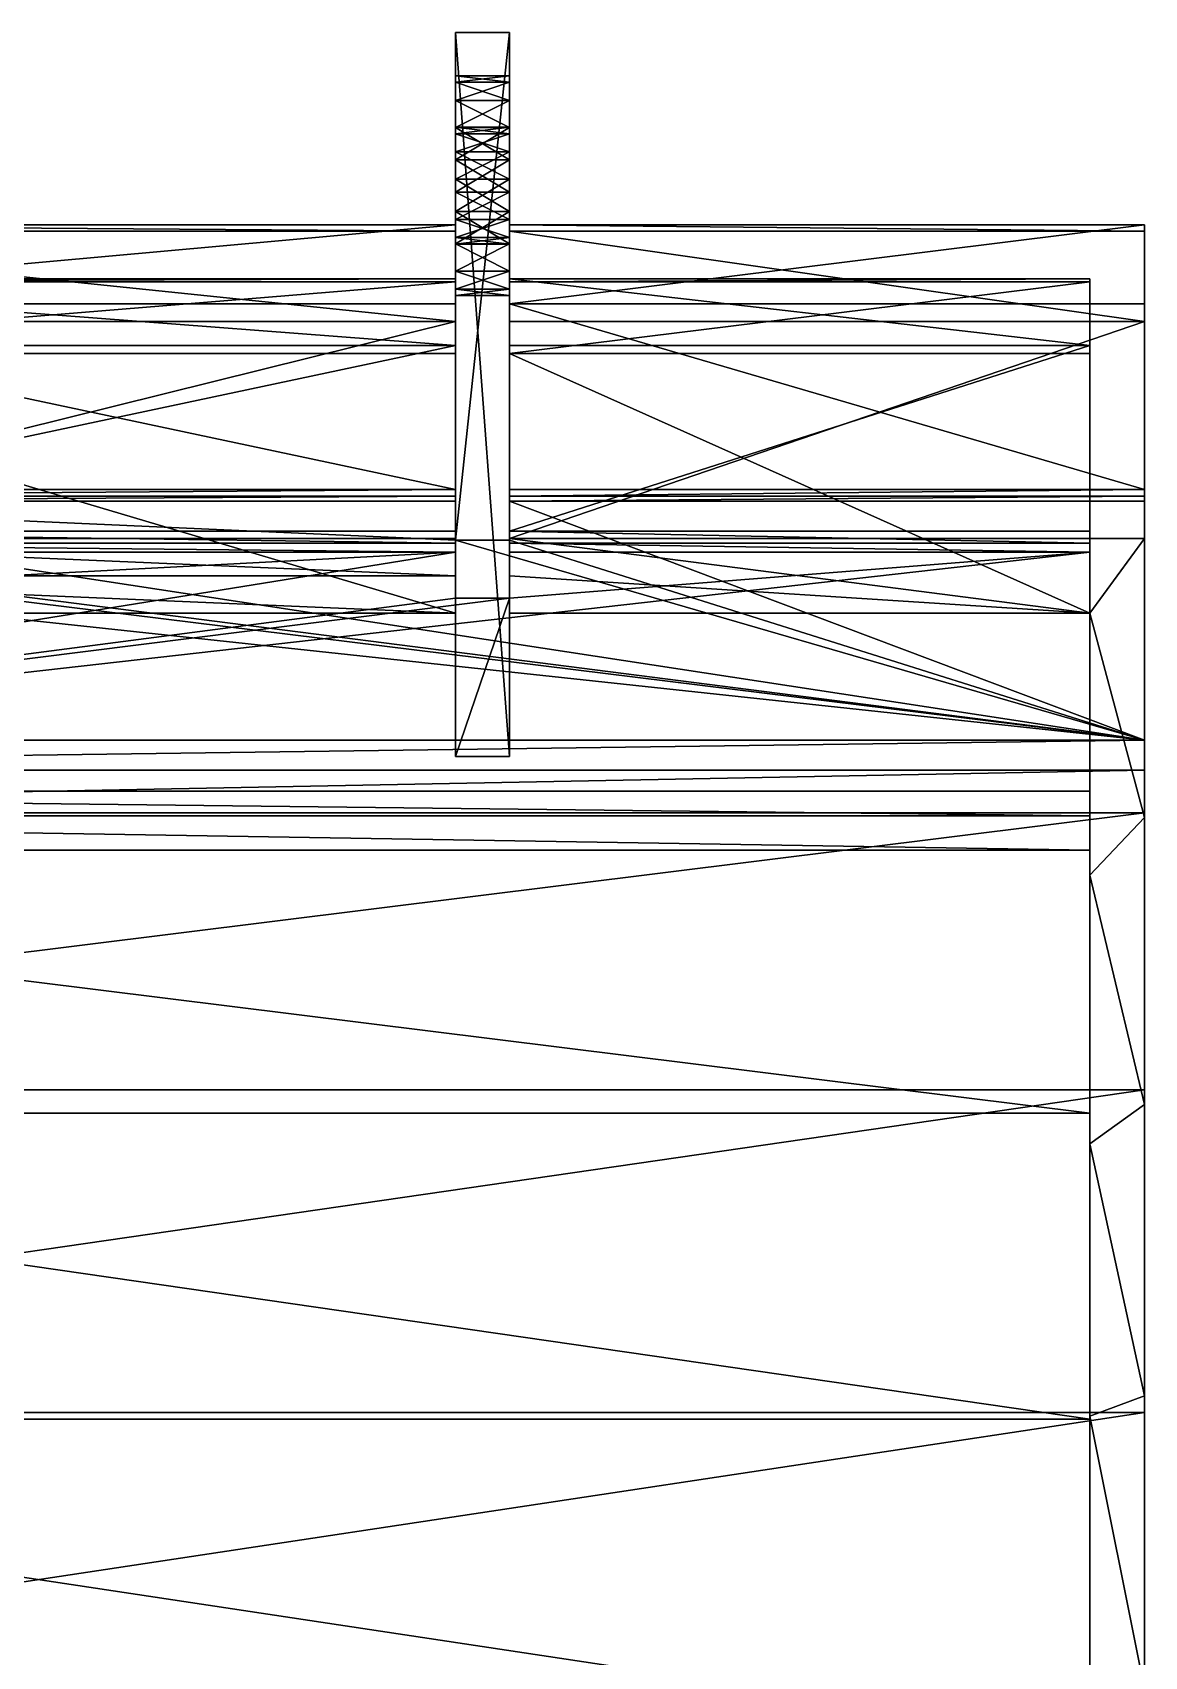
# Model space of a CAD drawing. Header units: metres. Extents: x -0.05 to 1.81, y -0.26 to 2.46.
# Drawn here: x 0.88 to 1.805, y 1.114 to 2.465 of the extents above; entities that cross this region are included whole.
import ezdxf

# ---------------------------------------------------------------- set-up
doc = ezdxf.new("R2010")
doc.units = ezdxf.units.M
doc.header["$LTSCALE"] = 65.185185
for name, color, linetype in [('10', 7, 'CONTINUOUS'), ('12', 7, 'CONTINUOUS'), ('13', 7, 'CONTINUOUS'), ('14', 7, 'CONTINUOUS'), ('15', 7, 'CONTINUOUS'), ('16', 7, 'CONTINUOUS'), ('17', 7, 'CONTINUOUS'), ('19', 7, 'CONTINUOUS'), ('2', 7, 'CONTINUOUS'), ('20', 7, 'CONTINUOUS'), ('21', 7, 'CONTINUOUS'), ('28', 7, 'CONTINUOUS'), ('29', 7, 'CONTINUOUS'), ('3', 7, 'CONTINUOUS'), ('30', 7, 'CONTINUOUS'), ('31', 7, 'CONTINUOUS'), ('32', 7, 'CONTINUOUS'), ('33', 7, 'CONTINUOUS'), ('34', 7, 'CONTINUOUS'), ('35', 7, 'CONTINUOUS'), ('36', 7, 'CONTINUOUS'), ('37', 7, 'CONTINUOUS'), ('4', 7, 'CONTINUOUS'), ('5', 7, 'CONTINUOUS'), ('6', 7, 'CONTINUOUS'), ('7', 7, 'CONTINUOUS'), ('9', 7, 'CONTINUOUS')]:
    doc.layers.add(name, color=color, linetype=linetype)

msp = doc.modelspace()

# ---------------------------------------------------------------- linework, layer by layer
at = {"layer": '10', "linetype": 'CONTINUOUS'}
for points in [[(0.5046, 2.0502, 0.6198), (1.2321, 2.0502, 0.6198), (1.2321, 2.0402, 0.6339), (0.5046, 2.0502, 0.6198)], [(0.5046, 2.0502, 0.6198), (1.2321, 2.0402, 0.6339), (0.5046, 2.0402, 0.6339), (0.5046, 2.0502, 0.6198)], [(1.2321, 2.0327, 0.6495), (0.5046, 2.0327, 0.6495), (0.5046, 2.0402, 0.6339), (1.2321, 2.0327, 0.6495)], [(1.2321, 2.0402, 0.6339), (1.2321, 2.0327, 0.6495), (0.5046, 2.0402, 0.6339), (1.2321, 2.0402, 0.6339)], [(1.76, 2.0502, 0.6198), (1.76, 2.0402, 0.6339), (1.2771, 2.0502, 0.6198), (1.76, 2.0502, 0.6198)], [(1.2771, 2.0502, 0.6198), (1.76, 2.0402, 0.6339), (1.2771, 2.0402, 0.6339), (1.2771, 2.0502, 0.6198)], [(1.76, 2.0402, 0.6339), (1.76, 2.0327, 0.6495), (1.2771, 2.0402, 0.6339), (1.76, 2.0402, 0.6339)], [(1.76, 2.0327, 0.6495), (1.2771, 2.0327, 0.6495), (1.2771, 2.0402, 0.6339), (1.76, 2.0327, 0.6495)]]:
    msp.add_3dface(points, dxfattribs=at)
at = {"layer": '12', "linetype": 'CONTINUOUS'}
for points in [[(1.8054, 2.305, 0.3322), (1.8054, 2.2393, 0.4663), (1.8054, 2.2996, 0.1831), (1.8054, 2.305, 0.3322)], [(1.8054, 2.2996, 0.1831), (1.8054, 2.2393, 0.4663), (1.8054, 2.2244, 0.0541), (1.8054, 2.2996, 0.1831)], [(1.8054, 2.2393, 0.4663), (1.8054, 2.0849, 0.6491), (1.8054, 2.2244, 0.0541), (1.8054, 2.2393, 0.4663)], [(1.8054, 2.0793, 0.6569), (1.8054, 2.0752, 0.6656), (1.8054, 2.2244, 0.0541), (1.8054, 2.0793, 0.6569)], [(1.8054, 2.2244, 0.0541), (1.8054, 2.0752, 0.6656), (1.8054, 2.0441, -0.0228), (1.8054, 2.2244, 0.0541)], [(1.8054, 2.0849, 0.6491), (1.8054, 2.0793, 0.6569), (1.8054, 2.2244, 0.0541), (1.8054, 2.0849, 0.6491)], [(1.8054, 2.0441, -0.0228), (1.8054, 2.0752, 0.6656), (1.8054, 1.8764, 1.1896), (1.8054, 2.0441, -0.0228)], [(1.8054, 1.8121, 0.0525), (1.8054, 2.0441, -0.0228), (1.8054, 1.816, 1.2804), (1.8054, 1.8121, 0.0525)], [(1.8054, 1.816, 1.2804), (1.8054, 2.0441, -0.0228), (1.8054, 1.8513, 1.2384), (1.8054, 1.816, 1.2804)], [(1.8054, 1.8513, 1.2384), (1.8054, 2.0441, -0.0228), (1.8054, 1.8764, 1.1896), (1.8054, 1.8513, 1.2384)], [(1.8054, 1.5855, 1.4385), (1.8054, 1.8121, 0.0525), (1.8054, 1.816, 1.2804), (1.8054, 1.5855, 1.4385)], [(1.8054, 1.5735, 0.1034), (1.8054, 1.8121, 0.0525), (1.8054, 1.5855, 1.4385), (1.8054, 1.5735, 0.1034)], [(1.8054, 1.3173, 1.5176), (1.8054, 1.5735, 0.1034), (1.8054, 1.5855, 1.4385), (1.8054, 1.3173, 1.5176)], [(1.8054, 1.331, 0.1294), (1.8054, 1.5735, 0.1034), (1.8054, 1.3173, 1.5176), (1.8054, 1.331, 0.1294)], [(1.8054, 1.0871, 0.1301), (1.8054, 1.331, 0.1294), (1.8054, 1.3173, 1.5176), (1.8054, 1.0871, 0.1301)], [(1.8054, 1.0378, 1.5098), (1.8054, 1.0871, 0.1301), (1.8054, 1.3173, 1.5176), (1.8054, 1.0378, 1.5098)]]:
    msp.add_3dface(points, dxfattribs=at)
at = {"layer": '13', "linetype": 'CONTINUOUS'}
for points in [[(1.2321, 2.0441, -0.0228), (0.5046, 2.0441, -0.0228), (1.2321, 2.2244, 0.0541), (1.2321, 2.0441, -0.0228)], [(1.2321, 2.2244, 0.0541), (0.5046, 2.0441, -0.0228), (0.5046, 2.2244, 0.0541), (1.2321, 2.2244, 0.0541)], [(1.8054, 2.2244, 0.0541), (1.8054, 2.0441, -0.0228), (1.2771, 2.0441, -0.0228), (1.8054, 2.2244, 0.0541)], [(1.8054, 2.2244, 0.0541), (1.2771, 2.0441, -0.0228), (1.2771, 2.2244, 0.0541), (1.8054, 2.2244, 0.0541)]]:
    msp.add_3dface(points, dxfattribs=at)
at = {"layer": '14', "linetype": 'CONTINUOUS'}
for points in [[(1.2321, 2.305, 0.3322), (1.2321, 2.2996, 0.1831), (0.5046, 2.305, 0.3322), (1.2321, 2.305, 0.3322)], [(0.5046, 2.305, 0.3322), (1.2321, 2.2996, 0.1831), (0.5046, 2.2996, 0.1831), (0.5046, 2.305, 0.3322)], [(1.2321, 2.2393, 0.4663), (1.2321, 2.305, 0.3322), (0.5046, 2.2393, 0.4663), (1.2321, 2.2393, 0.4663)], [(0.5046, 2.2393, 0.4663), (1.2321, 2.305, 0.3322), (0.5046, 2.305, 0.3322), (0.5046, 2.2393, 0.4663)], [(1.2321, 2.2244, 0.0541), (0.5046, 2.2244, 0.0541), (0.5046, 2.2996, 0.1831), (1.2321, 2.2244, 0.0541)], [(1.2321, 2.2996, 0.1831), (1.2321, 2.2244, 0.0541), (0.5046, 2.2996, 0.1831), (1.2321, 2.2996, 0.1831)], [(1.8054, 2.2393, 0.4663), (1.8054, 2.305, 0.3322), (1.2771, 2.2393, 0.4663), (1.8054, 2.2393, 0.4663)], [(1.8054, 2.305, 0.3322), (1.8054, 2.2996, 0.1831), (1.2771, 2.305, 0.3322), (1.8054, 2.305, 0.3322)], [(1.2771, 2.2393, 0.4663), (1.8054, 2.305, 0.3322), (1.2771, 2.305, 0.3322), (1.2771, 2.2393, 0.4663)], [(1.2771, 2.305, 0.3322), (1.8054, 2.2996, 0.1831), (1.2771, 2.2996, 0.1831), (1.2771, 2.305, 0.3322)], [(1.8054, 2.2996, 0.1831), (1.8054, 2.2244, 0.0541), (1.2771, 2.2996, 0.1831), (1.8054, 2.2996, 0.1831)], [(1.8054, 2.2244, 0.0541), (1.2771, 2.2244, 0.0541), (1.2771, 2.2996, 0.1831), (1.8054, 2.2244, 0.0541)]]:
    msp.add_3dface(points, dxfattribs=at)
at = {"layer": '15', "linetype": 'CONTINUOUS'}
for points in [[(1.2321, 2.2393, 0.4663), (0.5046, 2.2393, 0.4663), (1.2321, 2.0849, 0.6491), (1.2321, 2.2393, 0.4663)], [(1.2321, 2.0849, 0.6491), (0.5046, 2.2393, 0.4663), (0.5046, 2.0849, 0.6491), (1.2321, 2.0849, 0.6491)], [(1.8054, 2.0849, 0.6491), (1.8054, 2.2393, 0.4663), (1.2771, 2.2393, 0.4663), (1.8054, 2.0849, 0.6491)], [(1.8054, 2.0849, 0.6491), (1.2771, 2.2393, 0.4663), (1.2771, 2.0849, 0.6491), (1.8054, 2.0849, 0.6491)]]:
    msp.add_3dface(points, dxfattribs=at)
at = {"layer": '16', "linetype": 'CONTINUOUS'}
for points in [[(-0.0454, 2.0752, 0.6656), (-0.0454, 1.8764, 1.1896), (1.8054, 1.8764, 1.1896), (-0.0454, 2.0752, 0.6656)], [(-0.0454, 2.0752, 0.6656), (1.8054, 1.8764, 1.1896), (0.4596, 2.0428, 0.7508), (-0.0454, 2.0752, 0.6656)], [(0.5046, 2.0428, 0.7508), (1.8054, 1.8764, 1.1896), (0.5046, 2.0752, 0.6656), (0.5046, 2.0428, 0.7508)], [(0.5046, 2.0752, 0.6656), (1.8054, 1.8764, 1.1896), (1.2321, 2.0428, 0.7508), (0.5046, 2.0752, 0.6656)], [(1.2321, 2.0752, 0.6656), (0.5046, 2.0752, 0.6656), (1.2321, 2.0428, 0.7508), (1.2321, 2.0752, 0.6656)], [(1.8054, 1.8764, 1.1896), (1.8054, 2.0752, 0.6656), (1.2771, 2.0752, 0.6656), (1.8054, 1.8764, 1.1896)], [(1.8054, 1.8764, 1.1896), (1.2771, 2.0752, 0.6656), (1.2771, 2.0428, 0.7508), (1.8054, 1.8764, 1.1896)], [(0.4596, 2.0428, 0.7508), (1.8054, 1.8764, 1.1896), (0.5046, 2.0428, 0.7508), (0.4596, 2.0428, 0.7508)], [(1.2321, 2.0428, 0.7508), (1.8054, 1.8764, 1.1896), (1.2771, 2.0428, 0.7508), (1.2321, 2.0428, 0.7508)]]:
    msp.add_3dface(points, dxfattribs=at)
at = {"layer": '17', "linetype": 'CONTINUOUS'}
for points in [[(-0.0454, 1.816, 1.2804), (-0.0454, 1.5855, 1.4385), (1.8054, 1.816, 1.2804), (-0.0454, 1.816, 1.2804)], [(-0.0454, 1.5855, 1.4385), (1.8054, 1.5855, 1.4385), (1.8054, 1.816, 1.2804), (-0.0454, 1.5855, 1.4385)], [(-0.0454, 1.5855, 1.4385), (-0.0454, 1.3173, 1.5176), (1.8054, 1.5855, 1.4385), (-0.0454, 1.5855, 1.4385)], [(-0.0454, 1.3173, 1.5176), (1.8054, 1.3173, 1.5176), (1.8054, 1.5855, 1.4385), (-0.0454, 1.3173, 1.5176)], [(-0.0454, 1.3173, 1.5176), (-0.0454, 1.0378, 1.5098), (1.8054, 1.3173, 1.5176), (-0.0454, 1.3173, 1.5176)], [(-0.0454, 1.0378, 1.5098), (1.8054, 1.0378, 1.5098), (1.8054, 1.3173, 1.5176), (-0.0454, 1.0378, 1.5098)]]:
    msp.add_3dface(points, dxfattribs=at)
at = {"layer": '19', "linetype": 'CONTINUOUS'}
for points in [[(-0.0454, 1.8764, 1.1896), (-0.0454, 1.8513, 1.2384), (1.8054, 1.8764, 1.1896), (-0.0454, 1.8764, 1.1896)], [(-0.0454, 1.8513, 1.2384), (1.8054, 1.8513, 1.2384), (1.8054, 1.8764, 1.1896), (-0.0454, 1.8513, 1.2384)], [(-0.0454, 1.8513, 1.2384), (-0.0454, 1.816, 1.2804), (1.8054, 1.8513, 1.2384), (-0.0454, 1.8513, 1.2384)], [(-0.0454, 1.816, 1.2804), (1.8054, 1.816, 1.2804), (1.8054, 1.8513, 1.2384), (-0.0454, 1.816, 1.2804)]]:
    msp.add_3dface(points, dxfattribs=at)
at = {"layer": '2', "linetype": 'CONTINUOUS'}
for points in [[(1.76, 2.26, 0.3257), (1.76, 2.2575, 0.2012), (1.76, 2.2046, 0.437), (1.76, 2.26, 0.3257)], [(1.76, 2.2575, 0.2012), (1.76, 2.1979, 0.0921), (1.76, 2.2046, 0.437), (1.76, 2.2575, 0.2012)], [(1.76, 2.2046, 0.437), (1.76, 2.1979, 0.0921), (1.76, 2.0502, 0.6198), (1.76, 2.2046, 0.437)], [(1.76, 2.1979, 0.0921), (1.76, 1.9819), (1.76, 2.0502, 0.6198), (1.76, 2.1979, 0.0921)], [(1.76, 2.0502, 0.6198), (1.76, 1.9819), (1.76, 2.0402, 0.6339), (1.76, 2.0502, 0.6198)], [(1.76, 2.0402, 0.6339), (1.76, 1.9819), (1.76, 2.0327, 0.6495), (1.76, 2.0402, 0.6339)], [(1.76, 2.0327, 0.6495), (1.76, 1.9819), (1.76, 1.8339, 1.1735), (1.76, 2.0327, 0.6495)], [(1.76, 1.9819), (1.76, 1.764, 0.0649), (1.76, 1.8339, 1.1735), (1.76, 1.9819)], [(1.76, 1.8339, 1.1735), (1.76, 1.764, 0.0649), (1.76, 1.8135, 1.2132), (1.76, 1.8339, 1.1735)], [(1.76, 1.8135, 1.2132), (1.76, 1.764, 0.0649), (1.76, 1.7848, 1.2474), (1.76, 1.8135, 1.2132)], [(1.76, 1.7848, 1.2474), (1.76, 1.764, 0.0649), (1.76, 1.5662, 1.3974), (1.76, 1.7848, 1.2474)], [(1.76, 1.764, 0.0649), (1.76, 1.5407, 0.1085), (1.76, 1.5662, 1.3974), (1.76, 1.764, 0.0649)], [(1.76, 1.5407, 0.1085), (1.76, 1.3143, 0.1303), (1.76, 1.5662, 1.3974), (1.76, 1.5407, 0.1085)], [(1.76, 1.5662, 1.3974), (1.76, 1.3143, 0.1303), (1.76, 1.3117, 1.4726), (1.76, 1.5662, 1.3974)], [(1.76, 1.3143, 0.1303), (1.76, 1.0868, 0.1301), (1.76, 1.3117, 1.4726), (1.76, 1.3143, 0.1303)], [(1.76, 1.3117, 1.4726), (1.76, 1.0868, 0.1301), (1.76, 1.0464, 1.4652), (1.76, 1.3117, 1.4726)]]:
    msp.add_3dface(points, dxfattribs=at)
at = {"layer": '20', "linetype": 'CONTINUOUS'}
for points in [[(1.2321, 2.0849, 0.6491), (0.5046, 2.0849, 0.6491), (0.5046, 2.0793, 0.6569), (1.2321, 2.0849, 0.6491)], [(1.2321, 2.0849, 0.6491), (0.5046, 2.0793, 0.6569), (1.2321, 2.0793, 0.6569), (1.2321, 2.0849, 0.6491)], [(1.8054, 2.0793, 0.6569), (1.8054, 2.0849, 0.6491), (1.2771, 2.0793, 0.6569), (1.8054, 2.0793, 0.6569)], [(1.8054, 2.0849, 0.6491), (1.2771, 2.0849, 0.6491), (1.2771, 2.0793, 0.6569), (1.8054, 2.0849, 0.6491)], [(0.5046, 2.0752, 0.6656), (1.2321, 2.0752, 0.6656), (1.2321, 2.0793, 0.6569), (0.5046, 2.0752, 0.6656)], [(0.5046, 2.0793, 0.6569), (0.5046, 2.0752, 0.6656), (1.2321, 2.0793, 0.6569), (0.5046, 2.0793, 0.6569)], [(1.8054, 2.0752, 0.6656), (1.8054, 2.0793, 0.6569), (1.2771, 2.0752, 0.6656), (1.8054, 2.0752, 0.6656)], [(1.2771, 2.0752, 0.6656), (1.8054, 2.0793, 0.6569), (1.2771, 2.0793, 0.6569), (1.2771, 2.0752, 0.6656)]]:
    msp.add_3dface(points, dxfattribs=at)
at = {"layer": '21', "linetype": 'CONTINUOUS'}
for points in [[(0.5046, 2.0441, -0.0228), (1.2321, 2.0441, -0.0228), (1.2321, 2.0131, -0.0112), (0.5046, 2.0441, -0.0228)], [(0.5046, 2.0131, -0.0112), (0.5046, 2.0441, -0.0228), (1.2321, 2.0131, -0.0112), (0.5046, 2.0131, -0.0112)], [(1.2771, 2.0441, -0.0228), (1.8054, 2.0441, -0.0228), (1.76, 1.9819), (1.2771, 2.0441, -0.0228)], [(1.2771, 2.0131, -0.0112), (1.2771, 2.0441, -0.0228), (1.76, 1.9819), (1.2771, 2.0131, -0.0112)], [(1.8054, 2.0441, -0.0228), (1.8054, 1.8121, 0.0525), (1.76, 1.9819), (1.8054, 2.0441, -0.0228)], [(0.5046, 1.9819), (0.5046, 2.0131, -0.0112), (1.2321, 1.9819), (0.5046, 1.9819)], [(1.2321, 1.9819), (0.5046, 2.0131, -0.0112), (1.2321, 2.0131, -0.0112), (1.2321, 1.9819)], [(1.2771, 1.9819), (1.2771, 2.0131, -0.0112), (1.76, 1.9819), (1.2771, 1.9819)], [(1.76, 1.9819), (1.8054, 1.8121, 0.0525), (1.76, 1.764, 0.0649), (1.76, 1.9819)], [(1.8054, 1.8121, 0.0525), (1.8054, 1.5735, 0.1034), (1.76, 1.764, 0.0649), (1.8054, 1.8121, 0.0525)], [(1.76, 1.764, 0.0649), (1.8054, 1.5735, 0.1034), (1.76, 1.5407, 0.1085), (1.76, 1.764, 0.0649)], [(1.8054, 1.5735, 0.1034), (1.8054, 1.331, 0.1294), (1.76, 1.5407, 0.1085), (1.8054, 1.5735, 0.1034)], [(1.76, 1.5407, 0.1085), (1.8054, 1.331, 0.1294), (1.76, 1.3143, 0.1303), (1.76, 1.5407, 0.1085)], [(1.8054, 1.331, 0.1294), (1.8054, 1.0871, 0.1301), (1.76, 1.3143, 0.1303), (1.8054, 1.331, 0.1294)], [(1.76, 1.3143, 0.1303), (1.8054, 1.0871, 0.1301), (1.76, 1.0868, 0.1301), (1.76, 1.3143, 0.1303)]]:
    msp.add_3dface(points, dxfattribs=at)
at = {"layer": '28', "linetype": 'CONTINUOUS'}
for points in [[(1.2771, 2.305, 0.3322), (1.2771, 2.2996, 0.1831), (1.2771, 2.4648, 0.7508), (1.2771, 2.305, 0.3322)], [(1.2771, 2.305, 0.3322), (1.2771, 2.4648, 0.7508), (1.2771, 2.3807, 0.5953), (1.2771, 2.305, 0.3322)], [(1.2771, 2.4648, 0.7508), (1.2771, 2.2996, 0.1831), (1.2771, 2.3589, 0.0561), (1.2771, 2.4648, 0.7508)], [(1.2771, 2.0428, 0.7508), (1.2771, 2.0752, 0.6656), (1.2771, 2.4648, 0.7508), (1.2771, 2.0428, 0.7508)], [(1.2771, 2.4648, 0.7508), (1.2771, 2.0752, 0.6656), (1.2771, 2.316, 0.6921), (1.2771, 2.4648, 0.7508)], [(1.2771, 2.4648, -0.1446), (1.2771, 2.4648, 0.7508), (1.2771, 2.4289, -0.0139), (1.2771, 2.4648, -0.1446)], [(1.2771, 2.4289, -0.0139), (1.2771, 2.4648, 0.7508), (1.2771, 2.4236, 0.0128), (1.2771, 2.4289, -0.0139)], [(1.2771, 2.4236, 0.0128), (1.2771, 2.4648, 0.7508), (1.2771, 2.4084, 0.0356), (1.2771, 2.4236, 0.0128)], [(1.2771, 2.4084, 0.0356), (1.2771, 2.4648, 0.7508), (1.2771, 2.3857, 0.0507), (1.2771, 2.4084, 0.0356)], [(1.2771, 2.3857, 0.0507), (1.2771, 2.4648, 0.7508), (1.2771, 2.3589, 0.0561), (1.2771, 2.3857, 0.0507)], [(1.2771, 2.3807, 0.5953), (1.2771, 2.4648, 0.7508), (1.2771, 2.386, 0.6221), (1.2771, 2.3807, 0.5953)], [(1.2771, 2.386, 0.6221), (1.2771, 2.4648, 0.7508), (1.2771, 2.3807, 0.6489), (1.2771, 2.386, 0.6221)], [(1.2771, 2.3807, 0.6489), (1.2771, 2.4648, 0.7508), (1.2771, 2.3655, 0.6716), (1.2771, 2.3807, 0.6489)], [(1.2771, 2.3655, 0.6716), (1.2771, 2.4648, 0.7508), (1.2771, 2.3428, 0.6868), (1.2771, 2.3655, 0.6716)], [(1.2771, 2.3428, 0.6868), (1.2771, 2.4648, 0.7508), (1.2771, 2.316, 0.6921), (1.2771, 2.3428, 0.6868)], [(1.2771, 1.8627, -0.1446), (1.2771, 2.4648, -0.1446), (1.2771, 2.3589, -0.0839), (1.2771, 1.8627, -0.1446)], [(1.2771, 2.3589, -0.0839), (1.2771, 2.4648, -0.1446), (1.2771, 2.3857, -0.0786), (1.2771, 2.3589, -0.0839)], [(1.2771, 2.3857, -0.0786), (1.2771, 2.4648, -0.1446), (1.2771, 2.4084, -0.0634), (1.2771, 2.3857, -0.0786)], [(1.2771, 2.4084, -0.0634), (1.2771, 2.4648, -0.1446), (1.2771, 2.4236, -0.0407), (1.2771, 2.4084, -0.0634)], [(1.2771, 2.4236, -0.0407), (1.2771, 2.4648, -0.1446), (1.2771, 2.4289, -0.0139), (1.2771, 2.4236, -0.0407)], [(1.2771, 2.3655, 0.5726), (1.2771, 2.305, 0.3322), (1.2771, 2.3807, 0.5953), (1.2771, 2.3655, 0.5726)], [(1.2771, 2.2393, 0.4663), (1.2771, 2.305, 0.3322), (1.2771, 2.3655, 0.5726), (1.2771, 2.2393, 0.4663)], [(1.2771, 2.3428, 0.5574), (1.2771, 2.2393, 0.4663), (1.2771, 2.3655, 0.5726), (1.2771, 2.3428, 0.5574)], [(1.2771, 2.2996, 0.1831), (1.2771, 2.2244, 0.0541), (1.2771, 2.3589, 0.0561), (1.2771, 2.2996, 0.1831)], [(1.2771, 2.3589, 0.0561), (1.2771, 2.2244, 0.0541), (1.2771, 2.3321, 0.0507), (1.2771, 2.3589, 0.0561)], [(1.2771, 2.3321, -0.0786), (1.2771, 1.8627, -0.1446), (1.2771, 2.3589, -0.0839), (1.2771, 2.3321, -0.0786)], [(1.2771, 2.316, 0.5521), (1.2771, 2.2393, 0.4663), (1.2771, 2.3428, 0.5574), (1.2771, 2.316, 0.5521)], [(1.2771, 2.2244, 0.0541), (1.2771, 2.0441, -0.0228), (1.2771, 2.3321, 0.0507), (1.2771, 2.2244, 0.0541)], [(1.2771, 2.3321, 0.0507), (1.2771, 2.0441, -0.0228), (1.2771, 2.3094, 0.0356), (1.2771, 2.3321, 0.0507)], [(1.2771, 2.3094, -0.0634), (1.2771, 1.8627, -0.1446), (1.2771, 2.3321, -0.0786), (1.2771, 2.3094, -0.0634)], [(1.2771, 2.2892, 0.5574), (1.2771, 2.2393, 0.4663), (1.2771, 2.316, 0.5521), (1.2771, 2.2892, 0.5574)], [(1.2771, 2.316, 0.6921), (1.2771, 2.0752, 0.6656), (1.2771, 2.2892, 0.6868), (1.2771, 2.316, 0.6921)], [(1.2771, 2.3094, 0.0356), (1.2771, 2.0441, -0.0228), (1.2771, 2.2943, 0.0128), (1.2771, 2.3094, 0.0356)], [(1.2771, 2.2943, -0.0407), (1.2771, 1.8627, -0.1446), (1.2771, 2.3094, -0.0634), (1.2771, 2.2943, -0.0407)], [(1.2771, 2.0441, -0.0228), (1.2771, 1.8627, -0.1446), (1.2771, 2.2943, -0.0407), (1.2771, 2.0441, -0.0228)], [(1.2771, 2.2889, -0.0139), (1.2771, 2.0441, -0.0228), (1.2771, 2.2943, -0.0407), (1.2771, 2.2889, -0.0139)], [(1.2771, 2.0441, -0.0228), (1.2771, 2.2889, -0.0139), (1.2771, 2.2943, 0.0128), (1.2771, 2.0441, -0.0228)], [(1.2771, 2.2665, 0.5726), (1.2771, 2.2393, 0.4663), (1.2771, 2.2892, 0.5574), (1.2771, 2.2665, 0.5726)], [(1.2771, 2.2892, 0.6868), (1.2771, 2.0752, 0.6656), (1.2771, 2.2665, 0.6716), (1.2771, 2.2892, 0.6868)], [(1.2771, 2.2513, 0.5953), (1.2771, 2.2393, 0.4663), (1.2771, 2.2665, 0.5726), (1.2771, 2.2513, 0.5953)], [(1.2771, 2.0793, 0.6569), (1.2771, 2.0849, 0.6491), (1.2771, 2.2665, 0.6716), (1.2771, 2.0793, 0.6569)], [(1.2771, 2.2665, 0.6716), (1.2771, 2.0849, 0.6491), (1.2771, 2.2513, 0.6489), (1.2771, 2.2665, 0.6716)], [(1.2771, 2.0752, 0.6656), (1.2771, 2.0793, 0.6569), (1.2771, 2.2665, 0.6716), (1.2771, 2.0752, 0.6656)], [(1.2771, 1.9819), (1.2771, 2.2575, 0.2012), (1.2771, 2.26, 0.3257), (1.2771, 1.9819)], [(1.2771, 1.9819), (1.2771, 2.26, 0.3257), (1.2771, 2.2046, 0.437), (1.2771, 1.9819)], [(1.2771, 1.9819), (1.2771, 2.1979, 0.0921), (1.2771, 2.2575, 0.2012), (1.2771, 1.9819)], [(1.2771, 2.246, 0.6221), (1.2771, 2.2393, 0.4663), (1.2771, 2.2513, 0.5953), (1.2771, 2.246, 0.6221)], [(1.2771, 2.0849, 0.6491), (1.2771, 2.246, 0.6221), (1.2771, 2.2513, 0.6489), (1.2771, 2.0849, 0.6491)], [(1.2771, 2.0849, 0.6491), (1.2771, 2.2393, 0.4663), (1.2771, 2.246, 0.6221), (1.2771, 2.0849, 0.6491)], [(1.2771, 1.9819), (1.2771, 2.2046, 0.437), (1.2771, 1.8627, -0.1446), (1.2771, 1.9819)], [(1.2771, 2.2046, 0.437), (1.2771, 2.0502, 0.6198), (1.2771, 1.8627, -0.1446), (1.2771, 2.2046, 0.437)], [(1.2771, 2.0502, 0.6198), (1.2771, 2.0402, 0.6339), (1.2771, 1.8627, -0.1446), (1.2771, 2.0502, 0.6198)], [(1.2771, 2.0441, -0.0228), (1.2771, 2.0131, -0.0112), (1.2771, 1.8627, -0.1446), (1.2771, 2.0441, -0.0228)], [(1.2771, 2.0402, 0.6339), (1.2771, 2.0327, 0.6495), (1.2771, 1.8627, -0.1446), (1.2771, 2.0402, 0.6339)], [(1.2771, 2.0327, 0.6495), (1.2771, 1.9943, 0.7508), (1.2771, 1.8627, -0.1446), (1.2771, 2.0327, 0.6495)], [(1.2771, 2.0131, -0.0112), (1.2771, 1.9819), (1.2771, 1.8627, -0.1446), (1.2771, 2.0131, -0.0112)], [(1.2771, 1.8627, -0.1446), (1.2771, 1.9943, 0.7508), (1.2771, 1.8627, 0.7508), (1.2771, 1.8627, -0.1446)]]:
    msp.add_3dface(points, dxfattribs=at)
at = {"layer": '29', "linetype": 'CONTINUOUS'}
for points in [[(1.2321, 1.8627, -0.1446), (1.2321, 2.0441, -0.0228), (1.2321, 2.4648, -0.1446), (1.2321, 1.8627, -0.1446)], [(1.2321, 2.4648, -0.1446), (1.2321, 2.0441, -0.0228), (1.2321, 2.3589, -0.0839), (1.2321, 2.4648, -0.1446)], [(1.2321, 2.0428, 0.7508), (1.2321, 2.4648, 0.7508), (1.2321, 2.3428, 0.6868), (1.2321, 2.0428, 0.7508)], [(1.2321, 2.4648, 0.7508), (1.2321, 2.4648, -0.1446), (1.2321, 2.386, 0.6221), (1.2321, 2.4648, 0.7508)], [(1.2321, 2.4236, 0.0128), (1.2321, 2.4648, -0.1446), (1.2321, 2.4289, -0.0139), (1.2321, 2.4236, 0.0128)], [(1.2321, 2.4648, -0.1446), (1.2321, 2.4236, 0.0128), (1.2321, 2.316, 0.5521), (1.2321, 2.4648, -0.1446)], [(1.2321, 2.4289, -0.0139), (1.2321, 2.4648, -0.1446), (1.2321, 2.4236, -0.0407), (1.2321, 2.4289, -0.0139)], [(1.2321, 2.4236, -0.0407), (1.2321, 2.4648, -0.1446), (1.2321, 2.4084, -0.0634), (1.2321, 2.4236, -0.0407)], [(1.2321, 2.4084, -0.0634), (1.2321, 2.4648, -0.1446), (1.2321, 2.3857, -0.0786), (1.2321, 2.4084, -0.0634)], [(1.2321, 2.3857, -0.0786), (1.2321, 2.4648, -0.1446), (1.2321, 2.3589, -0.0839), (1.2321, 2.3857, -0.0786)], [(1.2321, 2.386, 0.6221), (1.2321, 2.4648, -0.1446), (1.2321, 2.3807, 0.5953), (1.2321, 2.386, 0.6221)], [(1.2321, 2.3807, 0.5953), (1.2321, 2.4648, -0.1446), (1.2321, 2.3655, 0.5726), (1.2321, 2.3807, 0.5953)], [(1.2321, 2.3655, 0.5726), (1.2321, 2.4648, -0.1446), (1.2321, 2.3428, 0.5574), (1.2321, 2.3655, 0.5726)], [(1.2321, 2.3428, 0.5574), (1.2321, 2.4648, -0.1446), (1.2321, 2.316, 0.5521), (1.2321, 2.3428, 0.5574)], [(1.2321, 2.3428, 0.6868), (1.2321, 2.4648, 0.7508), (1.2321, 2.3655, 0.6716), (1.2321, 2.3428, 0.6868)], [(1.2321, 2.3655, 0.6716), (1.2321, 2.4648, 0.7508), (1.2321, 2.3807, 0.6489), (1.2321, 2.3655, 0.6716)], [(1.2321, 2.3807, 0.6489), (1.2321, 2.4648, 0.7508), (1.2321, 2.386, 0.6221), (1.2321, 2.3807, 0.6489)], [(1.2321, 2.4084, 0.0356), (1.2321, 2.305, 0.3322), (1.2321, 2.4236, 0.0128), (1.2321, 2.4084, 0.0356)], [(1.2321, 2.4236, 0.0128), (1.2321, 2.305, 0.3322), (1.2321, 2.316, 0.5521), (1.2321, 2.4236, 0.0128)], [(1.2321, 2.2996, 0.1831), (1.2321, 2.305, 0.3322), (1.2321, 2.4084, 0.0356), (1.2321, 2.2996, 0.1831)], [(1.2321, 2.3857, 0.0507), (1.2321, 2.2996, 0.1831), (1.2321, 2.4084, 0.0356), (1.2321, 2.3857, 0.0507)], [(1.2321, 2.3589, 0.0561), (1.2321, 2.2996, 0.1831), (1.2321, 2.3857, 0.0507), (1.2321, 2.3589, 0.0561)], [(1.2321, 2.3589, -0.0839), (1.2321, 2.0441, -0.0228), (1.2321, 2.3321, -0.0786), (1.2321, 2.3589, -0.0839)], [(1.2321, 2.2244, 0.0541), (1.2321, 2.2996, 0.1831), (1.2321, 2.3589, 0.0561), (1.2321, 2.2244, 0.0541)], [(1.2321, 2.3321, 0.0507), (1.2321, 2.2244, 0.0541), (1.2321, 2.3589, 0.0561), (1.2321, 2.3321, 0.0507)], [(1.2321, 2.316, 0.6921), (1.2321, 2.0428, 0.7508), (1.2321, 2.3428, 0.6868), (1.2321, 2.316, 0.6921)], [(1.2321, 2.3321, -0.0786), (1.2321, 2.0441, -0.0228), (1.2321, 2.3094, -0.0634), (1.2321, 2.3321, -0.0786)], [(1.2321, 2.3094, 0.0356), (1.2321, 2.2244, 0.0541), (1.2321, 2.3321, 0.0507), (1.2321, 2.3094, 0.0356)], [(1.2321, 2.305, 0.3322), (1.2321, 2.2393, 0.4663), (1.2321, 2.316, 0.5521), (1.2321, 2.305, 0.3322)], [(1.2321, 2.316, 0.5521), (1.2321, 2.2393, 0.4663), (1.2321, 2.2892, 0.5574), (1.2321, 2.316, 0.5521)], [(1.2321, 2.2892, 0.6868), (1.2321, 2.0428, 0.7508), (1.2321, 2.316, 0.6921), (1.2321, 2.2892, 0.6868)], [(1.2321, 2.3094, -0.0634), (1.2321, 2.0441, -0.0228), (1.2321, 2.2943, -0.0407), (1.2321, 2.3094, -0.0634)], [(1.2321, 2.2943, 0.0128), (1.2321, 2.2244, 0.0541), (1.2321, 2.3094, 0.0356), (1.2321, 2.2943, 0.0128)], [(1.2321, 2.0441, -0.0228), (1.2321, 2.2889, -0.0139), (1.2321, 2.2943, -0.0407), (1.2321, 2.0441, -0.0228)], [(1.2321, 2.2889, -0.0139), (1.2321, 2.2244, 0.0541), (1.2321, 2.2943, 0.0128), (1.2321, 2.2889, -0.0139)], [(1.2321, 2.2393, 0.4663), (1.2321, 2.0849, 0.6491), (1.2321, 2.2892, 0.5574), (1.2321, 2.2393, 0.4663)], [(1.2321, 2.2892, 0.5574), (1.2321, 2.0849, 0.6491), (1.2321, 2.2665, 0.5726), (1.2321, 2.2892, 0.5574)], [(1.2321, 2.2665, 0.6716), (1.2321, 2.0428, 0.7508), (1.2321, 2.2892, 0.6868), (1.2321, 2.2665, 0.6716)], [(1.2321, 2.0441, -0.0228), (1.2321, 2.2244, 0.0541), (1.2321, 2.2889, -0.0139), (1.2321, 2.0441, -0.0228)], [(1.2321, 2.2665, 0.5726), (1.2321, 2.0849, 0.6491), (1.2321, 2.2513, 0.5953), (1.2321, 2.2665, 0.5726)], [(1.2321, 2.0752, 0.6656), (1.2321, 2.0428, 0.7508), (1.2321, 2.2665, 0.6716), (1.2321, 2.0752, 0.6656)], [(1.2321, 2.2513, 0.6489), (1.2321, 2.0752, 0.6656), (1.2321, 2.2665, 0.6716), (1.2321, 2.2513, 0.6489)], [(1.2321, 2.2046, 0.437), (1.2321, 2.26, 0.3257), (1.2321, 1.8627, 0.7508), (1.2321, 2.2046, 0.437)], [(1.2321, 2.26, 0.3257), (1.2321, 2.2575, 0.2012), (1.2321, 1.8627, 0.7508), (1.2321, 2.26, 0.3257)], [(1.2321, 2.2575, 0.2012), (1.2321, 2.1979, 0.0921), (1.2321, 1.8627, 0.7508), (1.2321, 2.2575, 0.2012)], [(1.2321, 2.0849, 0.6491), (1.2321, 2.0793, 0.6569), (1.2321, 2.2513, 0.6489), (1.2321, 2.0849, 0.6491)], [(1.2321, 2.246, 0.6221), (1.2321, 2.0849, 0.6491), (1.2321, 2.2513, 0.6489), (1.2321, 2.246, 0.6221)], [(1.2321, 2.0849, 0.6491), (1.2321, 2.246, 0.6221), (1.2321, 2.2513, 0.5953), (1.2321, 2.0849, 0.6491)], [(1.2321, 2.0793, 0.6569), (1.2321, 2.0752, 0.6656), (1.2321, 2.2513, 0.6489), (1.2321, 2.0793, 0.6569)], [(1.2321, 2.0502, 0.6198), (1.2321, 2.2046, 0.437), (1.2321, 1.8627, 0.7508), (1.2321, 2.0502, 0.6198)], [(1.2321, 2.1979, 0.0921), (1.2321, 1.9819), (1.2321, 1.8627, 0.7508), (1.2321, 2.1979, 0.0921)], [(1.2321, 2.0402, 0.6339), (1.2321, 2.0502, 0.6198), (1.2321, 1.8627, 0.7508), (1.2321, 2.0402, 0.6339)], [(1.2321, 2.0441, -0.0228), (1.2321, 1.9819), (1.2321, 2.0131, -0.0112), (1.2321, 2.0441, -0.0228)], [(1.2321, 1.9819), (1.2321, 2.0441, -0.0228), (1.2321, 1.8627, -0.1446), (1.2321, 1.9819)], [(1.2321, 2.0327, 0.6495), (1.2321, 2.0402, 0.6339), (1.2321, 1.8627, 0.7508), (1.2321, 2.0327, 0.6495)], [(1.2321, 1.9943, 0.7508), (1.2321, 2.0327, 0.6495), (1.2321, 1.8627, 0.7508), (1.2321, 1.9943, 0.7508)], [(1.2321, 1.8627, 0.7508), (1.2321, 1.9819), (1.2321, 1.8627, -0.1446), (1.2321, 1.8627, 0.7508)]]:
    msp.add_3dface(points, dxfattribs=at)
at = {"layer": '3', "linetype": 'CONTINUOUS'}
for points in [[(0.5046, 1.9819), (1.2321, 1.9819), (0.5046, 2.1979, 0.0921), (0.5046, 1.9819)], [(0.5046, 2.1979, 0.0921), (1.2321, 1.9819), (1.2321, 2.1979, 0.0921), (0.5046, 2.1979, 0.0921)], [(1.2771, 1.9819), (1.76, 1.9819), (1.2771, 2.1979, 0.0921), (1.2771, 1.9819)], [(1.76, 1.9819), (1.76, 2.1979, 0.0921), (1.2771, 2.1979, 0.0921), (1.76, 1.9819)]]:
    msp.add_3dface(points, dxfattribs=at)
at = {"layer": '30', "linetype": 'CONTINUOUS'}
for points in [[(1.2321, 2.0428, 0.7508), (1.2771, 2.0428, 0.7508), (1.2771, 2.4648, 0.7508), (1.2321, 2.0428, 0.7508)], [(1.2321, 2.0428, 0.7508), (1.2771, 2.4648, 0.7508), (1.2321, 2.4648, 0.7508), (1.2321, 2.0428, 0.7508)], [(1.2771, 1.9943, 0.7508), (1.2321, 1.9943, 0.7508), (1.2321, 1.8627, 0.7508), (1.2771, 1.9943, 0.7508)], [(1.2771, 1.8627, 0.7508), (1.2771, 1.9943, 0.7508), (1.2321, 1.8627, 0.7508), (1.2771, 1.8627, 0.7508)]]:
    msp.add_3dface(points, dxfattribs=at)
at = {"layer": '31', "linetype": 'CONTINUOUS'}
for points in [[(1.2771, 2.4648, 0.7508), (1.2771, 2.4648, -0.1446), (1.2321, 2.4648, 0.7508), (1.2771, 2.4648, 0.7508)], [(1.2771, 2.4648, -0.1446), (1.2321, 2.4648, -0.1446), (1.2321, 2.4648, 0.7508), (1.2771, 2.4648, -0.1446)]]:
    msp.add_3dface(points, dxfattribs=at)
at = {"layer": '32', "linetype": 'CONTINUOUS'}
for points in [[(1.2771, 2.4648, -0.1446), (1.2771, 1.8627, -0.1446), (1.2321, 2.4648, -0.1446), (1.2771, 2.4648, -0.1446)], [(1.2771, 1.8627, -0.1446), (1.2321, 1.8627, -0.1446), (1.2321, 2.4648, -0.1446), (1.2771, 1.8627, -0.1446)]]:
    msp.add_3dface(points, dxfattribs=at)
at = {"layer": '33', "linetype": 'CONTINUOUS'}
for points in [[(1.2771, 1.8627, -0.1446), (1.2771, 1.8627, 0.7508), (1.2321, 1.8627, -0.1446), (1.2771, 1.8627, -0.1446)], [(1.2771, 1.8627, 0.7508), (1.2321, 1.8627, 0.7508), (1.2321, 1.8627, -0.1446), (1.2771, 1.8627, 0.7508)]]:
    msp.add_3dface(points, dxfattribs=at)
at = {"layer": '34', "linetype": 'CONTINUOUS'}
for points in [[(1.2771, 2.4289, -0.0139), (1.2771, 2.4236, 0.0128), (1.2321, 2.4289, -0.0139), (1.2771, 2.4289, -0.0139)], [(1.2771, 2.4236, 0.0128), (1.2321, 2.4236, 0.0128), (1.2321, 2.4289, -0.0139), (1.2771, 2.4236, 0.0128)], [(1.2771, 2.4236, 0.0128), (1.2771, 2.4084, 0.0356), (1.2321, 2.4236, 0.0128), (1.2771, 2.4236, 0.0128)], [(1.2771, 2.4084, 0.0356), (1.2321, 2.4084, 0.0356), (1.2321, 2.4236, 0.0128), (1.2771, 2.4084, 0.0356)], [(1.2771, 2.4084, 0.0356), (1.2771, 2.3857, 0.0507), (1.2321, 2.4084, 0.0356), (1.2771, 2.4084, 0.0356)], [(1.2771, 2.3857, 0.0507), (1.2321, 2.3857, 0.0507), (1.2321, 2.4084, 0.0356), (1.2771, 2.3857, 0.0507)], [(1.2771, 2.3857, 0.0507), (1.2771, 2.3589, 0.0561), (1.2321, 2.3857, 0.0507), (1.2771, 2.3857, 0.0507)], [(1.2771, 2.3589, 0.0561), (1.2321, 2.3589, 0.0561), (1.2321, 2.3857, 0.0507), (1.2771, 2.3589, 0.0561)], [(1.2771, 2.3589, 0.0561), (1.2771, 2.3321, 0.0507), (1.2321, 2.3589, 0.0561), (1.2771, 2.3589, 0.0561)], [(1.2771, 2.3321, 0.0507), (1.2321, 2.3321, 0.0507), (1.2321, 2.3589, 0.0561), (1.2771, 2.3321, 0.0507)], [(1.2771, 2.3321, 0.0507), (1.2771, 2.3094, 0.0356), (1.2321, 2.3321, 0.0507), (1.2771, 2.3321, 0.0507)], [(1.2771, 2.3094, 0.0356), (1.2321, 2.3094, 0.0356), (1.2321, 2.3321, 0.0507), (1.2771, 2.3094, 0.0356)], [(1.2771, 2.3094, 0.0356), (1.2771, 2.2943, 0.0128), (1.2321, 2.3094, 0.0356), (1.2771, 2.3094, 0.0356)], [(1.2771, 2.2943, 0.0128), (1.2321, 2.2943, 0.0128), (1.2321, 2.3094, 0.0356), (1.2771, 2.2943, 0.0128)], [(1.2771, 2.2943, 0.0128), (1.2771, 2.2889, -0.0139), (1.2321, 2.2943, 0.0128), (1.2771, 2.2943, 0.0128)], [(1.2771, 2.2889, -0.0139), (1.2321, 2.2889, -0.0139), (1.2321, 2.2943, 0.0128), (1.2771, 2.2889, -0.0139)]]:
    msp.add_3dface(points, dxfattribs=at)
at = {"layer": '35', "linetype": 'CONTINUOUS'}
for points in [[(1.2771, 2.4236, -0.0407), (1.2771, 2.4289, -0.0139), (1.2321, 2.4236, -0.0407), (1.2771, 2.4236, -0.0407)], [(1.2771, 2.4289, -0.0139), (1.2321, 2.4289, -0.0139), (1.2321, 2.4236, -0.0407), (1.2771, 2.4289, -0.0139)], [(1.2771, 2.4084, -0.0634), (1.2771, 2.4236, -0.0407), (1.2321, 2.4084, -0.0634), (1.2771, 2.4084, -0.0634)], [(1.2771, 2.4236, -0.0407), (1.2321, 2.4236, -0.0407), (1.2321, 2.4084, -0.0634), (1.2771, 2.4236, -0.0407)], [(1.2771, 2.3857, -0.0786), (1.2771, 2.4084, -0.0634), (1.2321, 2.3857, -0.0786), (1.2771, 2.3857, -0.0786)], [(1.2771, 2.4084, -0.0634), (1.2321, 2.4084, -0.0634), (1.2321, 2.3857, -0.0786), (1.2771, 2.4084, -0.0634)], [(1.2771, 2.3589, -0.0839), (1.2771, 2.3857, -0.0786), (1.2321, 2.3589, -0.0839), (1.2771, 2.3589, -0.0839)], [(1.2771, 2.3857, -0.0786), (1.2321, 2.3857, -0.0786), (1.2321, 2.3589, -0.0839), (1.2771, 2.3857, -0.0786)], [(1.2771, 2.3321, -0.0786), (1.2771, 2.3589, -0.0839), (1.2321, 2.3321, -0.0786), (1.2771, 2.3321, -0.0786)], [(1.2771, 2.3589, -0.0839), (1.2321, 2.3589, -0.0839), (1.2321, 2.3321, -0.0786), (1.2771, 2.3589, -0.0839)], [(1.2771, 2.3094, -0.0634), (1.2771, 2.3321, -0.0786), (1.2321, 2.3094, -0.0634), (1.2771, 2.3094, -0.0634)], [(1.2771, 2.3321, -0.0786), (1.2321, 2.3321, -0.0786), (1.2321, 2.3094, -0.0634), (1.2771, 2.3321, -0.0786)], [(1.2771, 2.2943, -0.0407), (1.2771, 2.3094, -0.0634), (1.2321, 2.2943, -0.0407), (1.2771, 2.2943, -0.0407)], [(1.2771, 2.3094, -0.0634), (1.2321, 2.3094, -0.0634), (1.2321, 2.2943, -0.0407), (1.2771, 2.3094, -0.0634)], [(1.2771, 2.2889, -0.0139), (1.2771, 2.2943, -0.0407), (1.2321, 2.2889, -0.0139), (1.2771, 2.2889, -0.0139)], [(1.2321, 2.2889, -0.0139), (1.2771, 2.2943, -0.0407), (1.2321, 2.2943, -0.0407), (1.2321, 2.2889, -0.0139)]]:
    msp.add_3dface(points, dxfattribs=at)
at = {"layer": '36', "linetype": 'CONTINUOUS'}
for points in [[(1.2771, 2.386, 0.6221), (1.2771, 2.3807, 0.6489), (1.2321, 2.386, 0.6221), (1.2771, 2.386, 0.6221)], [(1.2771, 2.3807, 0.6489), (1.2321, 2.3807, 0.6489), (1.2321, 2.386, 0.6221), (1.2771, 2.3807, 0.6489)], [(1.2771, 2.3807, 0.6489), (1.2771, 2.3655, 0.6716), (1.2321, 2.3807, 0.6489), (1.2771, 2.3807, 0.6489)], [(1.2771, 2.3655, 0.6716), (1.2321, 2.3655, 0.6716), (1.2321, 2.3807, 0.6489), (1.2771, 2.3655, 0.6716)], [(1.2771, 2.3655, 0.6716), (1.2771, 2.3428, 0.6868), (1.2321, 2.3655, 0.6716), (1.2771, 2.3655, 0.6716)], [(1.2771, 2.3428, 0.6868), (1.2321, 2.3428, 0.6868), (1.2321, 2.3655, 0.6716), (1.2771, 2.3428, 0.6868)], [(1.2771, 2.3428, 0.6868), (1.2771, 2.316, 0.6921), (1.2321, 2.3428, 0.6868), (1.2771, 2.3428, 0.6868)], [(1.2771, 2.316, 0.6921), (1.2321, 2.316, 0.6921), (1.2321, 2.3428, 0.6868), (1.2771, 2.316, 0.6921)], [(1.2771, 2.316, 0.6921), (1.2771, 2.2892, 0.6868), (1.2321, 2.316, 0.6921), (1.2771, 2.316, 0.6921)], [(1.2771, 2.2892, 0.6868), (1.2321, 2.2892, 0.6868), (1.2321, 2.316, 0.6921), (1.2771, 2.2892, 0.6868)], [(1.2771, 2.2892, 0.6868), (1.2771, 2.2665, 0.6716), (1.2321, 2.2892, 0.6868), (1.2771, 2.2892, 0.6868)], [(1.2771, 2.2665, 0.6716), (1.2321, 2.2665, 0.6716), (1.2321, 2.2892, 0.6868), (1.2771, 2.2665, 0.6716)], [(1.2771, 2.2665, 0.6716), (1.2771, 2.2513, 0.6489), (1.2321, 2.2665, 0.6716), (1.2771, 2.2665, 0.6716)], [(1.2771, 2.2513, 0.6489), (1.2321, 2.2513, 0.6489), (1.2321, 2.2665, 0.6716), (1.2771, 2.2513, 0.6489)], [(1.2771, 2.2513, 0.6489), (1.2771, 2.246, 0.6221), (1.2321, 2.2513, 0.6489), (1.2771, 2.2513, 0.6489)], [(1.2771, 2.246, 0.6221), (1.2321, 2.246, 0.6221), (1.2321, 2.2513, 0.6489), (1.2771, 2.246, 0.6221)]]:
    msp.add_3dface(points, dxfattribs=at)
at = {"layer": '37', "linetype": 'CONTINUOUS'}
for points in [[(1.2771, 2.3807, 0.5953), (1.2771, 2.386, 0.6221), (1.2321, 2.3807, 0.5953), (1.2771, 2.3807, 0.5953)], [(1.2771, 2.386, 0.6221), (1.2321, 2.386, 0.6221), (1.2321, 2.3807, 0.5953), (1.2771, 2.386, 0.6221)], [(1.2771, 2.3655, 0.5726), (1.2771, 2.3807, 0.5953), (1.2321, 2.3655, 0.5726), (1.2771, 2.3655, 0.5726)], [(1.2771, 2.3807, 0.5953), (1.2321, 2.3807, 0.5953), (1.2321, 2.3655, 0.5726), (1.2771, 2.3807, 0.5953)], [(1.2771, 2.3428, 0.5574), (1.2771, 2.3655, 0.5726), (1.2321, 2.3428, 0.5574), (1.2771, 2.3428, 0.5574)], [(1.2771, 2.3655, 0.5726), (1.2321, 2.3655, 0.5726), (1.2321, 2.3428, 0.5574), (1.2771, 2.3655, 0.5726)], [(1.2771, 2.316, 0.5521), (1.2771, 2.3428, 0.5574), (1.2321, 2.316, 0.5521), (1.2771, 2.316, 0.5521)], [(1.2771, 2.3428, 0.5574), (1.2321, 2.3428, 0.5574), (1.2321, 2.316, 0.5521), (1.2771, 2.3428, 0.5574)], [(1.2771, 2.2892, 0.5574), (1.2771, 2.316, 0.5521), (1.2321, 2.2892, 0.5574), (1.2771, 2.2892, 0.5574)], [(1.2771, 2.316, 0.5521), (1.2321, 2.316, 0.5521), (1.2321, 2.2892, 0.5574), (1.2771, 2.316, 0.5521)], [(1.2771, 2.2665, 0.5726), (1.2771, 2.2892, 0.5574), (1.2321, 2.2665, 0.5726), (1.2771, 2.2665, 0.5726)], [(1.2771, 2.2892, 0.5574), (1.2321, 2.2892, 0.5574), (1.2321, 2.2665, 0.5726), (1.2771, 2.2892, 0.5574)], [(1.2771, 2.2513, 0.5953), (1.2771, 2.2665, 0.5726), (1.2321, 2.2513, 0.5953), (1.2771, 2.2513, 0.5953)], [(1.2771, 2.2665, 0.5726), (1.2321, 2.2665, 0.5726), (1.2321, 2.2513, 0.5953), (1.2771, 2.2665, 0.5726)], [(1.2771, 2.246, 0.6221), (1.2771, 2.2513, 0.5953), (1.2321, 2.246, 0.6221), (1.2771, 2.246, 0.6221)], [(1.2321, 2.246, 0.6221), (1.2771, 2.2513, 0.5953), (1.2321, 2.2513, 0.5953), (1.2321, 2.246, 0.6221)]]:
    msp.add_3dface(points, dxfattribs=at)
at = {"layer": '4', "linetype": 'CONTINUOUS'}
for points in [[(0.5046, 2.26, 0.3257), (0.5046, 2.2575, 0.2012), (1.2321, 2.26, 0.3257), (0.5046, 2.26, 0.3257)], [(1.2321, 2.26, 0.3257), (0.5046, 2.2575, 0.2012), (1.2321, 2.2575, 0.2012), (1.2321, 2.26, 0.3257)], [(0.5046, 2.2046, 0.437), (0.5046, 2.26, 0.3257), (1.2321, 2.2046, 0.437), (0.5046, 2.2046, 0.437)], [(1.2321, 2.2046, 0.437), (0.5046, 2.26, 0.3257), (1.2321, 2.26, 0.3257), (1.2321, 2.2046, 0.437)], [(0.5046, 2.1979, 0.0921), (1.2321, 2.1979, 0.0921), (1.2321, 2.2575, 0.2012), (0.5046, 2.1979, 0.0921)], [(0.5046, 2.2575, 0.2012), (0.5046, 2.1979, 0.0921), (1.2321, 2.2575, 0.2012), (0.5046, 2.2575, 0.2012)], [(1.76, 2.2575, 0.2012), (1.76, 2.26, 0.3257), (1.2771, 2.2575, 0.2012), (1.76, 2.2575, 0.2012)], [(1.76, 2.26, 0.3257), (1.76, 2.2046, 0.437), (1.2771, 2.26, 0.3257), (1.76, 2.26, 0.3257)], [(1.2771, 2.2575, 0.2012), (1.76, 2.26, 0.3257), (1.2771, 2.26, 0.3257), (1.2771, 2.2575, 0.2012)], [(1.2771, 2.26, 0.3257), (1.76, 2.2046, 0.437), (1.2771, 2.2046, 0.437), (1.2771, 2.26, 0.3257)], [(1.76, 2.1979, 0.0921), (1.76, 2.2575, 0.2012), (1.2771, 2.1979, 0.0921), (1.76, 2.1979, 0.0921)], [(1.2771, 2.1979, 0.0921), (1.76, 2.2575, 0.2012), (1.2771, 2.2575, 0.2012), (1.2771, 2.1979, 0.0921)]]:
    msp.add_3dface(points, dxfattribs=at)
at = {"layer": '5', "linetype": 'CONTINUOUS'}
for points in [[(0.5046, 2.2046, 0.437), (1.2321, 2.2046, 0.437), (0.5046, 2.0502, 0.6198), (0.5046, 2.2046, 0.437)], [(0.5046, 2.0502, 0.6198), (1.2321, 2.2046, 0.437), (1.2321, 2.0502, 0.6198), (0.5046, 2.0502, 0.6198)], [(1.76, 2.2046, 0.437), (1.76, 2.0502, 0.6198), (1.2771, 2.0502, 0.6198), (1.76, 2.2046, 0.437)], [(1.2771, 2.2046, 0.437), (1.76, 2.2046, 0.437), (1.2771, 2.0502, 0.6198), (1.2771, 2.2046, 0.437)]]:
    msp.add_3dface(points, dxfattribs=at)
at = {"layer": '6', "linetype": 'CONTINUOUS'}
for points in [[(0, 1.8339, 1.1735), (1.76, 2.0327, 0.6495), (1.76, 1.8339, 1.1735), (0, 1.8339, 1.1735)], [(1.76, 2.0327, 0.6495), (0, 1.8339, 1.1735), (1.2771, 1.9943, 0.7508), (1.76, 2.0327, 0.6495)], [(1.2321, 1.9943, 0.7508), (0, 1.8339, 1.1735), (1.2321, 2.0327, 0.6495), (1.2321, 1.9943, 0.7508)], [(1.2321, 2.0327, 0.6495), (0, 1.8339, 1.1735), (0.5046, 1.9943, 0.7508), (1.2321, 2.0327, 0.6495)], [(0.5046, 2.0327, 0.6495), (1.2321, 2.0327, 0.6495), (0.5046, 1.9943, 0.7508), (0.5046, 2.0327, 0.6495)], [(1.2771, 2.0327, 0.6495), (1.76, 2.0327, 0.6495), (1.2771, 1.9943, 0.7508), (1.2771, 2.0327, 0.6495)], [(1.2771, 1.9943, 0.7508), (0, 1.8339, 1.1735), (1.2321, 1.9943, 0.7508), (1.2771, 1.9943, 0.7508)]]:
    msp.add_3dface(points, dxfattribs=at)
at = {"layer": '7', "linetype": 'CONTINUOUS'}
for points in [[(0, 1.5662, 1.3974), (0, 1.7848, 1.2474), (1.76, 1.5662, 1.3974), (0, 1.5662, 1.3974)], [(0, 1.7848, 1.2474), (1.76, 1.7848, 1.2474), (1.76, 1.5662, 1.3974), (0, 1.7848, 1.2474)], [(0, 1.3117, 1.4726), (0, 1.5662, 1.3974), (1.76, 1.3117, 1.4726), (0, 1.3117, 1.4726)], [(0, 1.5662, 1.3974), (1.76, 1.5662, 1.3974), (1.76, 1.3117, 1.4726), (0, 1.5662, 1.3974)], [(0, 1.0464, 1.4652), (0, 1.3117, 1.4726), (1.76, 1.0464, 1.4652), (0, 1.0464, 1.4652)], [(0, 1.3117, 1.4726), (1.76, 1.3117, 1.4726), (1.76, 1.0464, 1.4652), (0, 1.3117, 1.4726)]]:
    msp.add_3dface(points, dxfattribs=at)
at = {"layer": '9', "linetype": 'CONTINUOUS'}
for points in [[(0, 1.8135, 1.2132), (0, 1.8339, 1.1735), (1.76, 1.8135, 1.2132), (0, 1.8135, 1.2132)], [(0, 1.8339, 1.1735), (1.76, 1.8339, 1.1735), (1.76, 1.8135, 1.2132), (0, 1.8339, 1.1735)], [(0, 1.7848, 1.2474), (0, 1.8135, 1.2132), (1.76, 1.7848, 1.2474), (0, 1.7848, 1.2474)], [(0, 1.8135, 1.2132), (1.76, 1.8135, 1.2132), (1.76, 1.7848, 1.2474), (0, 1.8135, 1.2132)]]:
    msp.add_3dface(points, dxfattribs=at)

doc.saveas('drawing.dxf')
